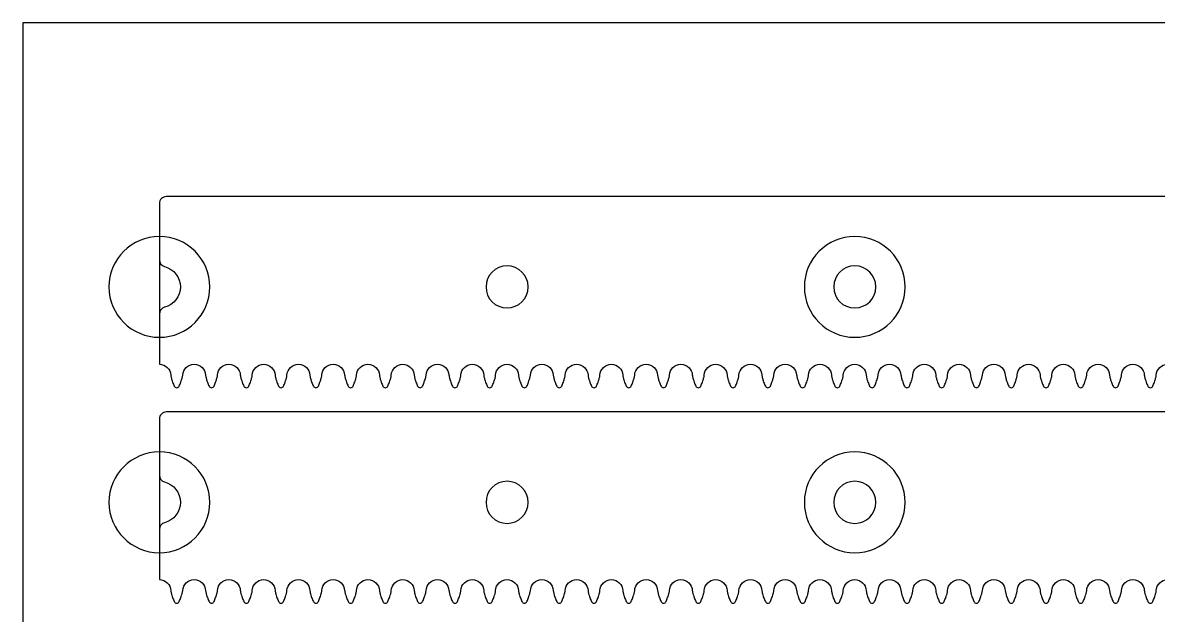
# Model space of a CAD drawing. Extents: x 283 to 2739, y 1003 to 5796.
# Drawn here: x 292.4 to 455.7, y 1118 to 1203.3 of the extents above; entities that cross this region are included whole.
import ezdxf

# ---------------------------------------------------------------- set-up
doc = ezdxf.new("R2010")
doc.units = 0
for name, color, linetype in [('4MM-1-INSIDE_HOLES', 3, 'CONTINUOUS'), ('4MM-2-2MM_POCKET', 1, 'CONTINUOUS'), ('4MM-3-CUTOUT', 7, 'CONTINUOUS'), ('4MM-4-0_4MM_CHAMFER', 8, 'CONTINUOUS'), ('SHEET_REF', 250, 'CONTINUOUS')]:
    doc.layers.add(name, color=color, linetype=linetype)

msp = doc.modelspace()

# ---------------------------------------------------------------- linework, layer by layer
at = {"layer": '4MM-1-INSIDE_HOLES', "extrusion": (0, 0, -1)}
for centre in [(-362.01, 1165.24), (-362.01, 1134.24)]:
    msp.add_circle(centre, 3.03, dxfattribs=at)
at = {"layer": '4MM-2-2MM_POCKET', "extrusion": (0, 0, -1)}
for centre in [(-312.01, 1165.24), (-412.01, 1165.24), (-312.01, 1134.24), (-412.01, 1134.24)]:
    msp.add_circle(centre, 7.25, dxfattribs=at)
at = {"layer": '4MM-3-CUTOUT'}
for points in [[(1011.01, 1178.24), (313.01, 1178.24, 0.414214), (312.01, 1177.24), (312.01, 1169.13, 0.342447), (312.76, 1168.17, -0.77588), (312.76, 1162.31, 0.342447), (312.01, 1161.34), (312.01, 1154.12, -0.401492), (313.65, 1152.54), (313.66, 1152.49, 0.020581), (313.69, 1152.31, 0.025116), (313.8, 1151.87, 0.023491), (314.03, 1151.24, 0.007108), (314.15, 1150.97, 0.646049), (314.87, 1150.97, 0.006676), (314.98, 1151.24, 0.025225), (315.21, 1151.87, 0.019019), (315.33, 1152.31, 0.025376), (315.36, 1152.49), (315.36, 1152.54, -0.957297), (318.65, 1152.54), (318.66, 1152.49, 0.01918), (318.69, 1152.31, 0.025116), (318.8, 1151.87, 0.023491), (319.03, 1151.24, 0.007108), (319.15, 1150.97, 0.646049), (319.87, 1150.97, 0.006676), (319.98, 1151.24, 0.025225), (320.21, 1151.87, 0.019019), (320.33, 1152.31, 0.025376), (320.36, 1152.49), (320.36, 1152.54, -0.957297), (323.65, 1152.54), (323.66, 1152.49, 0.01918), (323.69, 1152.31, 0.025116), (323.8, 1151.87, 0.023491), (324.03, 1151.24, 0.007108), (324.15, 1150.97, 0.646049), (324.87, 1150.97, 0.006676), (324.98, 1151.24, 0.025225), (325.21, 1151.87, 0.019019), (325.33, 1152.31, 0.025376), (325.36, 1152.49), (325.36, 1152.54, -0.957297), (328.65, 1152.54), (328.66, 1152.49, 0.01918), (328.69, 1152.31, 0.025116), (328.8, 1151.87, 0.023491), (329.03, 1151.24, 0.007108), (329.15, 1150.97, 0.646049), (329.87, 1150.97, 0.006676), (329.98, 1151.24, 0.025225), (330.21, 1151.87, 0.019019), (330.33, 1152.31, 0.025376), (330.36, 1152.49), (330.36, 1152.54, -0.957297), (333.65, 1152.54), (333.66, 1152.49, 0.01918), (333.69, 1152.31, 0.025116), (333.8, 1151.87, 0.023491), (334.03, 1151.24, 0.007108), (334.15, 1150.97, 0.646049), (334.87, 1150.97, 0.006676), (334.98, 1151.24, 0.025225), (335.21, 1151.87, 0.019019), (335.33, 1152.31, 0.025376), (335.36, 1152.49), (335.36, 1152.54, -0.957297), (338.65, 1152.54), (338.66, 1152.49, 0.01918), (338.69, 1152.31, 0.025116), (338.8, 1151.87, 0.023491), (339.03, 1151.24, 0.007108), (339.15, 1150.97, 0.646049), (339.87, 1150.97, 0.006676), (339.98, 1151.24, 0.025225), (340.21, 1151.87, 0.019019), (340.33, 1152.31, 0.025376), (340.36, 1152.49), (340.36, 1152.54, -0.957297), (343.65, 1152.54), (343.66, 1152.49, 0.01918), (343.69, 1152.31, 0.025116), (343.8, 1151.87, 0.023491), (344.03, 1151.24, 0.007108), (344.15, 1150.97, 0.646049), (344.87, 1150.97, 0.006676), (344.98, 1151.24, 0.025225), (345.21, 1151.87, 0.019019), (345.33, 1152.31, 0.025376), (345.36, 1152.49), (345.36, 1152.54, -0.957297), (348.65, 1152.54), (348.66, 1152.49, 0.01918), (348.69, 1152.31, 0.025116), (348.8, 1151.87, 0.023491), (349.03, 1151.24, 0.007108), (349.15, 1150.97, 0.646049), (349.87, 1150.97, 0.006676), (349.98, 1151.24, 0.025225), (350.21, 1151.87, 0.019019), (350.33, 1152.31, 0.025376), (350.36, 1152.49), (350.36, 1152.54, -0.957297), (353.65, 1152.54), (353.66, 1152.49, 0.01918), (353.69, 1152.31, 0.025116), (353.8, 1151.87, 0.023491), (354.03, 1151.24, 0.007108), (354.15, 1150.97, 0.646049), (354.87, 1150.97, 0.006676), (354.98, 1151.24, 0.025225), (355.21, 1151.87, 0.019019), (355.33, 1152.31, 0.025376), (355.36, 1152.49), (355.36, 1152.54, -0.957297), (358.65, 1152.54), (358.66, 1152.49, 0.01918), (358.69, 1152.31, 0.025116), (358.8, 1151.87, 0.023491), (359.03, 1151.24, 0.007108), (359.15, 1150.97, 0.646049), (359.87, 1150.97, 0.006676), (359.98, 1151.24, 0.025225), (360.21, 1151.87, 0.019019), (360.33, 1152.31, 0.025376), (360.36, 1152.49), (360.36, 1152.54, -0.957297), (363.65, 1152.54), (363.66, 1152.49, 0.01918), (363.69, 1152.31, 0.025116), (363.8, 1151.87, 0.023491), (364.03, 1151.24, 0.007108), (364.15, 1150.97, 0.646049), (364.87, 1150.97, 0.006676), (364.98, 1151.24, 0.025225), (365.21, 1151.87, 0.019019), (365.33, 1152.31, 0.025376), (365.36, 1152.49), (365.36, 1152.54, -0.957297), (368.65, 1152.54), (368.66, 1152.49, 0.01918), (368.69, 1152.31, 0.025116), (368.8, 1151.87, 0.023491), (369.03, 1151.24, 0.007108), (369.15, 1150.97, 0.646049), (369.87, 1150.97, 0.006676), (369.98, 1151.24, 0.025225), (370.21, 1151.87, 0.019019), (370.33, 1152.31, 0.025376), (370.36, 1152.49), (370.36, 1152.54, -0.957297), (373.65, 1152.54), (373.66, 1152.49, 0.01918), (373.69, 1152.31, 0.025116), (373.8, 1151.87, 0.023491), (374.03, 1151.24, 0.007108), (374.15, 1150.97, 0.646049), (374.87, 1150.97, 0.006676), (374.98, 1151.24, 0.025225), (375.21, 1151.87, 0.019019), (375.33, 1152.31, 0.025376), (375.36, 1152.49), (375.36, 1152.54, -0.957297), (378.65, 1152.54), (378.66, 1152.49, 0.01918), (378.69, 1152.31, 0.025116), (378.8, 1151.87, 0.023491), (379.03, 1151.24, 0.007108), (379.15, 1150.97, 0.646049), (379.87, 1150.97, 0.006676), (379.98, 1151.24, 0.025225), (380.21, 1151.87, 0.019019), (380.33, 1152.31, 0.025376), (380.36, 1152.49), (380.36, 1152.54, -0.957297), (383.65, 1152.54), (383.66, 1152.49, 0.01918), (383.69, 1152.31, 0.025116), (383.8, 1151.87, 0.023491), (384.03, 1151.24, 0.007108), (384.15, 1150.97, 0.646049), (384.87, 1150.97, 0.006676), (384.98, 1151.24, 0.025225), (385.21, 1151.87, 0.019019), (385.33, 1152.31, 0.025376), (385.36, 1152.49), (385.36, 1152.54, -0.957297), (388.65, 1152.54), (388.66, 1152.49, 0.01918), (388.69, 1152.31, 0.025116), (388.8, 1151.87, 0.023491), (389.03, 1151.24, 0.007108), (389.15, 1150.97, 0.646049), (389.87, 1150.97, 0.006676), (389.98, 1151.24, 0.025225), (390.21, 1151.87, 0.019019), (390.33, 1152.31, 0.025376), (390.36, 1152.49), (390.36, 1152.54, -0.957297), (393.65, 1152.54), (393.66, 1152.49, 0.01918), (393.69, 1152.31, 0.025116), (393.8, 1151.87, 0.023491), (394.03, 1151.24, 0.007108), (394.15, 1150.97, 0.646049), (394.87, 1150.97, 0.006676), (394.98, 1151.24, 0.025225), (395.21, 1151.87, 0.019019), (395.33, 1152.31, 0.025376), (395.36, 1152.49), (395.36, 1152.54, -0.957297), (398.65, 1152.54), (398.66, 1152.49, 0.01918), (398.69, 1152.31, 0.025116), (398.8, 1151.87, 0.023491), (399.03, 1151.24, 0.007108), (399.15, 1150.97, 0.646049), (399.87, 1150.97, 0.006676), (399.98, 1151.24, 0.025225), (400.21, 1151.87, 0.019019), (400.33, 1152.31, 0.025376), (400.36, 1152.49), (400.36, 1152.54, -0.957297), (403.65, 1152.54), (403.66, 1152.49, 0.01918), (403.69, 1152.31, 0.025116), (403.8, 1151.87, 0.023491), (404.03, 1151.24, 0.007108), (404.15, 1150.97, 0.646049), (404.87, 1150.97, 0.006676), (404.98, 1151.24, 0.025225), (405.21, 1151.87, 0.019019), (405.33, 1152.31, 0.025376), (405.36, 1152.49), (405.36, 1152.54, -0.957297), (408.65, 1152.54), (408.66, 1152.49, 0.01918), (408.69, 1152.31, 0.025116), (408.8, 1151.87, 0.023491), (409.03, 1151.24, 0.007108), (409.15, 1150.97, 0.646049), (409.87, 1150.97, 0.006676), (409.98, 1151.24, 0.025225), (410.21, 1151.87, 0.019019), (410.33, 1152.31, 0.025376), (410.36, 1152.49), (410.36, 1152.54, -0.957297), (413.65, 1152.54), (413.66, 1152.49, 0.01918), (413.69, 1152.31, 0.025116), (413.8, 1151.87, 0.023491), (414.03, 1151.24, 0.007108), (414.15, 1150.97, 0.646049), (414.87, 1150.97, 0.006676), (414.98, 1151.24, 0.025225), (415.21, 1151.87, 0.019019), (415.33, 1152.31, 0.025376), (415.36, 1152.49), (415.36, 1152.54, -0.957297), (418.65, 1152.54), (418.66, 1152.49, 0.01918), (418.69, 1152.31, 0.025116), (418.8, 1151.87, 0.023491), (419.03, 1151.24, 0.007108), (419.15, 1150.97, 0.646049), (419.87, 1150.97, 0.006676), (419.98, 1151.24, 0.025225), (420.21, 1151.87, 0.019019), (420.33, 1152.31, 0.025376), (420.36, 1152.49), (420.36, 1152.54, -0.957297), (423.65, 1152.54), (423.66, 1152.49, 0.01918), (423.69, 1152.31, 0.025116), (423.8, 1151.87, 0.023491), (424.03, 1151.24, 0.007108), (424.15, 1150.97, 0.646049), (424.87, 1150.97, 0.006676), (424.98, 1151.24, 0.025225), (425.21, 1151.87, 0.019019), (425.33, 1152.31, 0.025376), (425.36, 1152.49), (425.36, 1152.54, -0.957297), (428.65, 1152.54), (428.66, 1152.49, 0.01918), (428.69, 1152.31, 0.025116), (428.8, 1151.87, 0.023491), (429.03, 1151.24, 0.007108), (429.15, 1150.97, 0.646049), (429.87, 1150.97, 0.006676), (429.98, 1151.24, 0.025225), (430.21, 1151.87, 0.019019), (430.33, 1152.31, 0.025376), (430.36, 1152.49), (430.36, 1152.54, -0.957297), (433.65, 1152.54), (433.66, 1152.49, 0.01918), (433.69, 1152.31, 0.025116), (433.8, 1151.87, 0.023491), (434.03, 1151.24, 0.007108), (434.15, 1150.97, 0.646049), (434.87, 1150.97, 0.006676), (434.98, 1151.24, 0.025225), (435.21, 1151.87, 0.019019), (435.33, 1152.31, 0.025376), (435.36, 1152.49), (435.36, 1152.54, -0.957297), (438.65, 1152.54), (438.66, 1152.49, 0.01918), (438.69, 1152.31, 0.025116), (438.8, 1151.87, 0.023491), (439.03, 1151.24, 0.007108), (439.15, 1150.97, 0.646049), (439.87, 1150.97, 0.006676), (439.98, 1151.24, 0.025225), (440.21, 1151.87, 0.019019), (440.33, 1152.31, 0.025376), (440.36, 1152.49), (440.36, 1152.54, -0.957297), (443.65, 1152.54), (443.66, 1152.49, 0.01918), (443.69, 1152.31, 0.025116), (443.8, 1151.87, 0.023491), (444.03, 1151.24, 0.007108), (444.15, 1150.97, 0.646049), (444.87, 1150.97, 0.006676), (444.98, 1151.24, 0.025225), (445.21, 1151.87, 0.019019), (445.33, 1152.31, 0.025376), (445.36, 1152.49), (445.36, 1152.54, -0.957297), (448.65, 1152.54), (448.66, 1152.49, 0.01918), (448.69, 1152.31, 0.025116), (448.8, 1151.87, 0.023491), (449.03, 1151.24, 0.007108), (449.15, 1150.97, 0.646049), (449.87, 1150.97, 0.006676), (449.98, 1151.24, 0.025225), (450.21, 1151.87, 0.019019), (450.33, 1152.31, 0.025376), (450.36, 1152.49), (450.36, 1152.54, -0.957297), (453.65, 1152.54), (453.66, 1152.49, 0.01918), (453.69, 1152.31, 0.025116), (453.8, 1151.87, 0.023491), (454.03, 1151.24, 0.007108), (454.15, 1150.97, 0.646049), (454.87, 1150.97, 0.006676), (454.98, 1151.24, 0.025225), (455.21, 1151.87, 0.019019), (455.33, 1152.31, 0.025376), (455.36, 1152.49), (455.36, 1152.54, -0.957297), (458.65, 1152.54)], [(1011.01, 1147.24), (313.01, 1147.24, 0.414214), (312.01, 1146.24), (312.01, 1138.13, 0.342447), (312.76, 1137.17, -0.77588), (312.76, 1131.31, 0.342447), (312.01, 1130.34), (312.01, 1123.12, -0.401492), (313.65, 1121.54), (313.66, 1121.49, 0.020581), (313.69, 1121.31, 0.025116), (313.8, 1120.87, 0.023491), (314.03, 1120.24, 0.007108), (314.15, 1119.97, 0.646049), (314.87, 1119.97, 0.006676), (314.98, 1120.24, 0.025225), (315.21, 1120.87, 0.019019), (315.33, 1121.31, 0.025376), (315.36, 1121.49), (315.36, 1121.54, -0.957297), (318.65, 1121.54), (318.66, 1121.49, 0.01918), (318.69, 1121.31, 0.025116), (318.8, 1120.87, 0.023491), (319.03, 1120.24, 0.007108), (319.15, 1119.97, 0.646049), (319.87, 1119.97, 0.006676), (319.98, 1120.24, 0.025225), (320.21, 1120.87, 0.019019), (320.33, 1121.31, 0.025376), (320.36, 1121.49), (320.36, 1121.54, -0.957297), (323.65, 1121.54), (323.66, 1121.49, 0.01918), (323.69, 1121.31, 0.025116), (323.8, 1120.87, 0.023491), (324.03, 1120.24, 0.007108), (324.15, 1119.97, 0.646049), (324.87, 1119.97, 0.006676), (324.98, 1120.24, 0.025225), (325.21, 1120.87, 0.019019), (325.33, 1121.31, 0.025376), (325.36, 1121.49), (325.36, 1121.54, -0.957297), (328.65, 1121.54), (328.66, 1121.49, 0.01918), (328.69, 1121.31, 0.025116), (328.8, 1120.87, 0.023491), (329.03, 1120.24, 0.007108), (329.15, 1119.97, 0.646049), (329.87, 1119.97, 0.006676), (329.98, 1120.24, 0.025225), (330.21, 1120.87, 0.019019), (330.33, 1121.31, 0.025376), (330.36, 1121.49), (330.36, 1121.54, -0.957297), (333.65, 1121.54), (333.66, 1121.49, 0.01918), (333.69, 1121.31, 0.025116), (333.8, 1120.87, 0.023491), (334.03, 1120.24, 0.007108), (334.15, 1119.97, 0.646049), (334.87, 1119.97, 0.006676), (334.98, 1120.24, 0.025225), (335.21, 1120.87, 0.019019), (335.33, 1121.31, 0.025376), (335.36, 1121.49), (335.36, 1121.54, -0.957297), (338.65, 1121.54), (338.66, 1121.49, 0.01918), (338.69, 1121.31, 0.025116), (338.8, 1120.87, 0.023491), (339.03, 1120.24, 0.007108), (339.15, 1119.97, 0.646049), (339.87, 1119.97, 0.006676), (339.98, 1120.24, 0.025225), (340.21, 1120.87, 0.019019), (340.33, 1121.31, 0.025376), (340.36, 1121.49), (340.36, 1121.54, -0.957297), (343.65, 1121.54), (343.66, 1121.49, 0.01918), (343.69, 1121.31, 0.025116), (343.8, 1120.87, 0.023491), (344.03, 1120.24, 0.007108), (344.15, 1119.97, 0.646049), (344.87, 1119.97, 0.006676), (344.98, 1120.24, 0.025225), (345.21, 1120.87, 0.019019), (345.33, 1121.31, 0.025376), (345.36, 1121.49), (345.36, 1121.54, -0.957297), (348.65, 1121.54), (348.66, 1121.49, 0.01918), (348.69, 1121.31, 0.025116), (348.8, 1120.87, 0.023491), (349.03, 1120.24, 0.007108), (349.15, 1119.97, 0.646049), (349.87, 1119.97, 0.006676), (349.98, 1120.24, 0.025225), (350.21, 1120.87, 0.019019), (350.33, 1121.31, 0.025376), (350.36, 1121.49), (350.36, 1121.54, -0.957297), (353.65, 1121.54), (353.66, 1121.49, 0.01918), (353.69, 1121.31, 0.025116), (353.8, 1120.87, 0.023491), (354.03, 1120.24, 0.007108), (354.15, 1119.97, 0.646049), (354.87, 1119.97, 0.006676), (354.98, 1120.24, 0.025225), (355.21, 1120.87, 0.019019), (355.33, 1121.31, 0.025376), (355.36, 1121.49), (355.36, 1121.54, -0.957297), (358.65, 1121.54), (358.66, 1121.49, 0.01918), (358.69, 1121.31, 0.025116), (358.8, 1120.87, 0.023491), (359.03, 1120.24, 0.007108), (359.15, 1119.97, 0.646049), (359.87, 1119.97, 0.006676), (359.98, 1120.24, 0.025225), (360.21, 1120.87, 0.019019), (360.33, 1121.31, 0.025376), (360.36, 1121.49), (360.36, 1121.54, -0.957297), (363.65, 1121.54), (363.66, 1121.49, 0.01918), (363.69, 1121.31, 0.025116), (363.8, 1120.87, 0.023491), (364.03, 1120.24, 0.007108), (364.15, 1119.97, 0.646049), (364.87, 1119.97, 0.006676), (364.98, 1120.24, 0.025225), (365.21, 1120.87, 0.019019), (365.33, 1121.31, 0.025376), (365.36, 1121.49), (365.36, 1121.54, -0.957297), (368.65, 1121.54), (368.66, 1121.49, 0.01918), (368.69, 1121.31, 0.025116), (368.8, 1120.87, 0.023491), (369.03, 1120.24, 0.007108), (369.15, 1119.97, 0.646049), (369.87, 1119.97, 0.006676), (369.98, 1120.24, 0.025225), (370.21, 1120.87, 0.019019), (370.33, 1121.31, 0.025376), (370.36, 1121.49), (370.36, 1121.54, -0.957297), (373.65, 1121.54), (373.66, 1121.49, 0.01918), (373.69, 1121.31, 0.025116), (373.8, 1120.87, 0.023491), (374.03, 1120.24, 0.007108), (374.15, 1119.97, 0.646049), (374.87, 1119.97, 0.006676), (374.98, 1120.24, 0.025225), (375.21, 1120.87, 0.019019), (375.33, 1121.31, 0.025376), (375.36, 1121.49), (375.36, 1121.54, -0.957297), (378.65, 1121.54), (378.66, 1121.49, 0.01918), (378.69, 1121.31, 0.025116), (378.8, 1120.87, 0.023491), (379.03, 1120.24, 0.007108), (379.15, 1119.97, 0.646049), (379.87, 1119.97, 0.006676), (379.98, 1120.24, 0.025225), (380.21, 1120.87, 0.019019), (380.33, 1121.31, 0.025376), (380.36, 1121.49), (380.36, 1121.54, -0.957297), (383.65, 1121.54), (383.66, 1121.49, 0.01918), (383.69, 1121.31, 0.025116), (383.8, 1120.87, 0.023491), (384.03, 1120.24, 0.007108), (384.15, 1119.97, 0.646049), (384.87, 1119.97, 0.006676), (384.98, 1120.24, 0.025225), (385.21, 1120.87, 0.019019), (385.33, 1121.31, 0.025376), (385.36, 1121.49), (385.36, 1121.54, -0.957297), (388.65, 1121.54), (388.66, 1121.49, 0.01918), (388.69, 1121.31, 0.025116), (388.8, 1120.87, 0.023491), (389.03, 1120.24, 0.007108), (389.15, 1119.97, 0.646049), (389.87, 1119.97, 0.006676), (389.98, 1120.24, 0.025225), (390.21, 1120.87, 0.019019), (390.33, 1121.31, 0.025376), (390.36, 1121.49), (390.36, 1121.54, -0.957297), (393.65, 1121.54), (393.66, 1121.49, 0.01918), (393.69, 1121.31, 0.025116), (393.8, 1120.87, 0.023491), (394.03, 1120.24, 0.007108), (394.15, 1119.97, 0.646049), (394.87, 1119.97, 0.006676), (394.98, 1120.24, 0.025225), (395.21, 1120.87, 0.019019), (395.33, 1121.31, 0.025376), (395.36, 1121.49), (395.36, 1121.54, -0.957297), (398.65, 1121.54), (398.66, 1121.49, 0.01918), (398.69, 1121.31, 0.025116), (398.8, 1120.87, 0.023491), (399.03, 1120.24, 0.007108), (399.15, 1119.97, 0.646049), (399.87, 1119.97, 0.006676), (399.98, 1120.24, 0.025225), (400.21, 1120.87, 0.019019), (400.33, 1121.31, 0.025376), (400.36, 1121.49), (400.36, 1121.54, -0.957297), (403.65, 1121.54), (403.66, 1121.49, 0.01918), (403.69, 1121.31, 0.025116), (403.8, 1120.87, 0.023491), (404.03, 1120.24, 0.007108), (404.15, 1119.97, 0.646049), (404.87, 1119.97, 0.006676), (404.98, 1120.24, 0.025225), (405.21, 1120.87, 0.019019), (405.33, 1121.31, 0.025376), (405.36, 1121.49), (405.36, 1121.54, -0.957297), (408.65, 1121.54), (408.66, 1121.49, 0.01918), (408.69, 1121.31, 0.025116), (408.8, 1120.87, 0.023491), (409.03, 1120.24, 0.007108), (409.15, 1119.97, 0.646049), (409.87, 1119.97, 0.006676), (409.98, 1120.24, 0.025225), (410.21, 1120.87, 0.019019), (410.33, 1121.31, 0.025376), (410.36, 1121.49), (410.36, 1121.54, -0.957297), (413.65, 1121.54), (413.66, 1121.49, 0.01918), (413.69, 1121.31, 0.025116), (413.8, 1120.87, 0.023491), (414.03, 1120.24, 0.007108), (414.15, 1119.97, 0.646049), (414.87, 1119.97, 0.006676), (414.98, 1120.24, 0.025225), (415.21, 1120.87, 0.019019), (415.33, 1121.31, 0.025376), (415.36, 1121.49), (415.36, 1121.54, -0.957297), (418.65, 1121.54), (418.66, 1121.49, 0.01918), (418.69, 1121.31, 0.025116), (418.8, 1120.87, 0.023491), (419.03, 1120.24, 0.007108), (419.15, 1119.97, 0.646049), (419.87, 1119.97, 0.006676), (419.98, 1120.24, 0.025225), (420.21, 1120.87, 0.019019), (420.33, 1121.31, 0.025376), (420.36, 1121.49), (420.36, 1121.54, -0.957297), (423.65, 1121.54), (423.66, 1121.49, 0.01918), (423.69, 1121.31, 0.025116), (423.8, 1120.87, 0.023491), (424.03, 1120.24, 0.007108), (424.15, 1119.97, 0.646049), (424.87, 1119.97, 0.006676), (424.98, 1120.24, 0.025225), (425.21, 1120.87, 0.019019), (425.33, 1121.31, 0.025376), (425.36, 1121.49), (425.36, 1121.54, -0.957297), (428.65, 1121.54), (428.66, 1121.49, 0.01918), (428.69, 1121.31, 0.025116), (428.8, 1120.87, 0.023491), (429.03, 1120.24, 0.007108), (429.15, 1119.97, 0.646049), (429.87, 1119.97, 0.006676), (429.98, 1120.24, 0.025225), (430.21, 1120.87, 0.019019), (430.33, 1121.31, 0.025376), (430.36, 1121.49), (430.36, 1121.54, -0.957297), (433.65, 1121.54), (433.66, 1121.49, 0.01918), (433.69, 1121.31, 0.025116), (433.8, 1120.87, 0.023491), (434.03, 1120.24, 0.007108), (434.15, 1119.97, 0.646049), (434.87, 1119.97, 0.006676), (434.98, 1120.24, 0.025225), (435.21, 1120.87, 0.019019), (435.33, 1121.31, 0.025376), (435.36, 1121.49), (435.36, 1121.54, -0.957297), (438.65, 1121.54), (438.66, 1121.49, 0.01918), (438.69, 1121.31, 0.025116), (438.8, 1120.87, 0.023491), (439.03, 1120.24, 0.007108), (439.15, 1119.97, 0.646049), (439.87, 1119.97, 0.006676), (439.98, 1120.24, 0.025225), (440.21, 1120.87, 0.019019), (440.33, 1121.31, 0.025376), (440.36, 1121.49), (440.36, 1121.54, -0.957297), (443.65, 1121.54), (443.66, 1121.49, 0.01918), (443.69, 1121.31, 0.025116), (443.8, 1120.87, 0.023491), (444.03, 1120.24, 0.007108), (444.15, 1119.97, 0.646049), (444.87, 1119.97, 0.006676), (444.98, 1120.24, 0.025225), (445.21, 1120.87, 0.019019), (445.33, 1121.31, 0.025376), (445.36, 1121.49), (445.36, 1121.54, -0.957297), (448.65, 1121.54), (448.66, 1121.49, 0.01918), (448.69, 1121.31, 0.025116), (448.8, 1120.87, 0.023491), (449.03, 1120.24, 0.007108), (449.15, 1119.97, 0.646049), (449.87, 1119.97, 0.006676), (449.98, 1120.24, 0.025225), (450.21, 1120.87, 0.019019), (450.33, 1121.31, 0.025376), (450.36, 1121.49), (450.36, 1121.54, -0.957297), (453.65, 1121.54), (453.66, 1121.49, 0.01918), (453.69, 1121.31, 0.025116), (453.8, 1120.87, 0.023491), (454.03, 1120.24, 0.007108), (454.15, 1119.97, 0.646049), (454.87, 1119.97, 0.006676), (454.98, 1120.24, 0.025225), (455.21, 1120.87, 0.019019), (455.33, 1121.31, 0.025376), (455.36, 1121.49), (455.36, 1121.54, -0.957297), (458.65, 1121.54)]]:
    msp.add_lwpolyline(points, format="xyb", dxfattribs=at)
at = {"layer": '4MM-3-CUTOUT', "extrusion": (0, 0, -1)}
for centre in [(-412.01, 1165.24), (-412.01, 1134.24)]:
    msp.add_circle(centre, 3.03, dxfattribs=at)
at = {"layer": '4MM-4-0_4MM_CHAMFER'}
for points in [[(1011.01, 1178.24), (313.01, 1178.24, 0.414214), (312.01, 1177.24), (312.01, 1154.12, -0.401492), (313.65, 1152.54), (313.66, 1152.49, 0.020581), (313.69, 1152.31, 0.025116), (313.8, 1151.87, 0.023491), (314.03, 1151.24, 0.007108), (314.15, 1150.97, 0.646049), (314.87, 1150.97, 0.006676), (314.98, 1151.24, 0.025225), (315.21, 1151.87, 0.019019), (315.33, 1152.31, 0.025376), (315.36, 1152.49), (315.36, 1152.54, -0.957297), (318.65, 1152.54), (318.66, 1152.49, 0.01918), (318.69, 1152.31, 0.025116), (318.8, 1151.87, 0.023491), (319.03, 1151.24, 0.007108), (319.15, 1150.97, 0.646049), (319.87, 1150.97, 0.006676), (319.98, 1151.24, 0.025225), (320.21, 1151.87, 0.019019), (320.33, 1152.31, 0.025376), (320.36, 1152.49), (320.36, 1152.54, -0.957297), (323.65, 1152.54), (323.66, 1152.49, 0.01918), (323.69, 1152.31, 0.025116), (323.8, 1151.87, 0.023491), (324.03, 1151.24, 0.007108), (324.15, 1150.97, 0.646049), (324.87, 1150.97, 0.006676), (324.98, 1151.24, 0.025225), (325.21, 1151.87, 0.019019), (325.33, 1152.31, 0.025376), (325.36, 1152.49), (325.36, 1152.54, -0.957297), (328.65, 1152.54), (328.66, 1152.49, 0.01918), (328.69, 1152.31, 0.025116), (328.8, 1151.87, 0.023491), (329.03, 1151.24, 0.007108), (329.15, 1150.97, 0.646049), (329.87, 1150.97, 0.006676), (329.98, 1151.24, 0.025225), (330.21, 1151.87, 0.019019), (330.33, 1152.31, 0.025376), (330.36, 1152.49), (330.36, 1152.54, -0.957297), (333.65, 1152.54), (333.66, 1152.49, 0.01918), (333.69, 1152.31, 0.025116), (333.8, 1151.87, 0.023491), (334.03, 1151.24, 0.007108), (334.15, 1150.97, 0.646049), (334.87, 1150.97, 0.006676), (334.98, 1151.24, 0.025225), (335.21, 1151.87, 0.019019), (335.33, 1152.31, 0.025376), (335.36, 1152.49), (335.36, 1152.54, -0.957297), (338.65, 1152.54), (338.66, 1152.49, 0.01918), (338.69, 1152.31, 0.025116), (338.8, 1151.87, 0.023491), (339.03, 1151.24, 0.007108), (339.15, 1150.97, 0.646049), (339.87, 1150.97, 0.006676), (339.98, 1151.24, 0.025225), (340.21, 1151.87, 0.019019), (340.33, 1152.31, 0.025376), (340.36, 1152.49), (340.36, 1152.54, -0.957297), (343.65, 1152.54), (343.66, 1152.49, 0.01918), (343.69, 1152.31, 0.025116), (343.8, 1151.87, 0.023491), (344.03, 1151.24, 0.007108), (344.15, 1150.97, 0.646049), (344.87, 1150.97, 0.006676), (344.98, 1151.24, 0.025225), (345.21, 1151.87, 0.019019), (345.33, 1152.31, 0.025376), (345.36, 1152.49), (345.36, 1152.54, -0.957297), (348.65, 1152.54), (348.66, 1152.49, 0.01918), (348.69, 1152.31, 0.025116), (348.8, 1151.87, 0.023491), (349.03, 1151.24, 0.007108), (349.15, 1150.97, 0.646049), (349.87, 1150.97, 0.006676), (349.98, 1151.24, 0.025225), (350.21, 1151.87, 0.019019), (350.33, 1152.31, 0.025376), (350.36, 1152.49), (350.36, 1152.54, -0.957297), (353.65, 1152.54), (353.66, 1152.49, 0.01918), (353.69, 1152.31, 0.025116), (353.8, 1151.87, 0.023491), (354.03, 1151.24, 0.007108), (354.15, 1150.97, 0.646049), (354.87, 1150.97, 0.006676), (354.98, 1151.24, 0.025225), (355.21, 1151.87, 0.019019), (355.33, 1152.31, 0.025376), (355.36, 1152.49), (355.36, 1152.54, -0.957297), (358.65, 1152.54), (358.66, 1152.49, 0.01918), (358.69, 1152.31, 0.025116), (358.8, 1151.87, 0.023491), (359.03, 1151.24, 0.007108), (359.15, 1150.97, 0.646049), (359.87, 1150.97, 0.006676), (359.98, 1151.24, 0.025225), (360.21, 1151.87, 0.019019), (360.33, 1152.31, 0.025376), (360.36, 1152.49), (360.36, 1152.54, -0.957297), (363.65, 1152.54), (363.66, 1152.49, 0.01918), (363.69, 1152.31, 0.025116), (363.8, 1151.87, 0.023491), (364.03, 1151.24, 0.007108), (364.15, 1150.97, 0.646049), (364.87, 1150.97, 0.006676), (364.98, 1151.24, 0.025225), (365.21, 1151.87, 0.019019), (365.33, 1152.31, 0.025376), (365.36, 1152.49), (365.36, 1152.54, -0.957297), (368.65, 1152.54), (368.66, 1152.49, 0.01918), (368.69, 1152.31, 0.025116), (368.8, 1151.87, 0.023491), (369.03, 1151.24, 0.007108), (369.15, 1150.97, 0.646049), (369.87, 1150.97, 0.006676), (369.98, 1151.24, 0.025225), (370.21, 1151.87, 0.019019), (370.33, 1152.31, 0.025376), (370.36, 1152.49), (370.36, 1152.54, -0.957297), (373.65, 1152.54), (373.66, 1152.49, 0.01918), (373.69, 1152.31, 0.025116), (373.8, 1151.87, 0.023491), (374.03, 1151.24, 0.007108), (374.15, 1150.97, 0.646049), (374.87, 1150.97, 0.006676), (374.98, 1151.24, 0.025225), (375.21, 1151.87, 0.019019), (375.33, 1152.31, 0.025376), (375.36, 1152.49), (375.36, 1152.54, -0.957297), (378.65, 1152.54), (378.66, 1152.49, 0.01918), (378.69, 1152.31, 0.025116), (378.8, 1151.87, 0.023491), (379.03, 1151.24, 0.007108), (379.15, 1150.97, 0.646049), (379.87, 1150.97, 0.006676), (379.98, 1151.24, 0.025225), (380.21, 1151.87, 0.019019), (380.33, 1152.31, 0.025376), (380.36, 1152.49), (380.36, 1152.54, -0.957297), (383.65, 1152.54), (383.66, 1152.49, 0.01918), (383.69, 1152.31, 0.025116), (383.8, 1151.87, 0.023491), (384.03, 1151.24, 0.007108), (384.15, 1150.97, 0.646049), (384.87, 1150.97, 0.006676), (384.98, 1151.24, 0.025225), (385.21, 1151.87, 0.019019), (385.33, 1152.31, 0.025376), (385.36, 1152.49), (385.36, 1152.54, -0.957297), (388.65, 1152.54), (388.66, 1152.49, 0.01918), (388.69, 1152.31, 0.025116), (388.8, 1151.87, 0.023491), (389.03, 1151.24, 0.007108), (389.15, 1150.97, 0.646049), (389.87, 1150.97, 0.006676), (389.98, 1151.24, 0.025225), (390.21, 1151.87, 0.019019), (390.33, 1152.31, 0.025376), (390.36, 1152.49), (390.36, 1152.54, -0.957297), (393.65, 1152.54), (393.66, 1152.49, 0.01918), (393.69, 1152.31, 0.025116), (393.8, 1151.87, 0.023491), (394.03, 1151.24, 0.007108), (394.15, 1150.97, 0.646049), (394.87, 1150.97, 0.006676), (394.98, 1151.24, 0.025225), (395.21, 1151.87, 0.019019), (395.33, 1152.31, 0.025376), (395.36, 1152.49), (395.36, 1152.54, -0.957297), (398.65, 1152.54), (398.66, 1152.49, 0.01918), (398.69, 1152.31, 0.025116), (398.8, 1151.87, 0.023491), (399.03, 1151.24, 0.007108), (399.15, 1150.97, 0.646049), (399.87, 1150.97, 0.006676), (399.98, 1151.24, 0.025225), (400.21, 1151.87, 0.019019), (400.33, 1152.31, 0.025376), (400.36, 1152.49), (400.36, 1152.54, -0.957297), (403.65, 1152.54), (403.66, 1152.49, 0.01918), (403.69, 1152.31, 0.025116), (403.8, 1151.87, 0.023491), (404.03, 1151.24, 0.007108), (404.15, 1150.97, 0.646049), (404.87, 1150.97, 0.006676), (404.98, 1151.24, 0.025225), (405.21, 1151.87, 0.019019), (405.33, 1152.31, 0.025376), (405.36, 1152.49), (405.36, 1152.54, -0.957297), (408.65, 1152.54), (408.66, 1152.49, 0.01918), (408.69, 1152.31, 0.025116), (408.8, 1151.87, 0.023491), (409.03, 1151.24, 0.007108), (409.15, 1150.97, 0.646049), (409.87, 1150.97, 0.006676), (409.98, 1151.24, 0.025225), (410.21, 1151.87, 0.019019), (410.33, 1152.31, 0.025376), (410.36, 1152.49), (410.36, 1152.54, -0.957297), (413.65, 1152.54), (413.66, 1152.49, 0.01918), (413.69, 1152.31, 0.025116), (413.8, 1151.87, 0.023491), (414.03, 1151.24, 0.007108), (414.15, 1150.97, 0.646049), (414.87, 1150.97, 0.006676), (414.98, 1151.24, 0.025225), (415.21, 1151.87, 0.019019), (415.33, 1152.31, 0.025376), (415.36, 1152.49), (415.36, 1152.54, -0.957297), (418.65, 1152.54), (418.66, 1152.49, 0.01918), (418.69, 1152.31, 0.025116), (418.8, 1151.87, 0.023491), (419.03, 1151.24, 0.007108), (419.15, 1150.97, 0.646049), (419.87, 1150.97, 0.006676), (419.98, 1151.24, 0.025225), (420.21, 1151.87, 0.019019), (420.33, 1152.31, 0.025376), (420.36, 1152.49), (420.36, 1152.54, -0.957297), (423.65, 1152.54), (423.66, 1152.49, 0.01918), (423.69, 1152.31, 0.025116), (423.8, 1151.87, 0.023491), (424.03, 1151.24, 0.007108), (424.15, 1150.97, 0.646049), (424.87, 1150.97, 0.006676), (424.98, 1151.24, 0.025225), (425.21, 1151.87, 0.019019), (425.33, 1152.31, 0.025376), (425.36, 1152.49), (425.36, 1152.54, -0.957297), (428.65, 1152.54), (428.66, 1152.49, 0.01918), (428.69, 1152.31, 0.025116), (428.8, 1151.87, 0.023491), (429.03, 1151.24, 0.007108), (429.15, 1150.97, 0.646049), (429.87, 1150.97, 0.006676), (429.98, 1151.24, 0.025225), (430.21, 1151.87, 0.019019), (430.33, 1152.31, 0.025376), (430.36, 1152.49), (430.36, 1152.54, -0.957297), (433.65, 1152.54), (433.66, 1152.49, 0.01918), (433.69, 1152.31, 0.025116), (433.8, 1151.87, 0.023491), (434.03, 1151.24, 0.007108), (434.15, 1150.97, 0.646049), (434.87, 1150.97, 0.006676), (434.98, 1151.24, 0.025225), (435.21, 1151.87, 0.019019), (435.33, 1152.31, 0.025376), (435.36, 1152.49), (435.36, 1152.54, -0.957297), (438.65, 1152.54), (438.66, 1152.49, 0.01918), (438.69, 1152.31, 0.025116), (438.8, 1151.87, 0.023491), (439.03, 1151.24, 0.007108), (439.15, 1150.97, 0.646049), (439.87, 1150.97, 0.006676), (439.98, 1151.24, 0.025225), (440.21, 1151.87, 0.019019), (440.33, 1152.31, 0.025376), (440.36, 1152.49), (440.36, 1152.54, -0.957297), (443.65, 1152.54), (443.66, 1152.49, 0.01918), (443.69, 1152.31, 0.025116), (443.8, 1151.87, 0.023491), (444.03, 1151.24, 0.007108), (444.15, 1150.97, 0.646049), (444.87, 1150.97, 0.006676), (444.98, 1151.24, 0.025225), (445.21, 1151.87, 0.019019), (445.33, 1152.31, 0.025376), (445.36, 1152.49), (445.36, 1152.54, -0.957297), (448.65, 1152.54), (448.66, 1152.49, 0.01918), (448.69, 1152.31, 0.025116), (448.8, 1151.87, 0.023491), (449.03, 1151.24, 0.007108), (449.15, 1150.97, 0.646049), (449.87, 1150.97, 0.006676), (449.98, 1151.24, 0.025225), (450.21, 1151.87, 0.019019), (450.33, 1152.31, 0.025376), (450.36, 1152.49), (450.36, 1152.54, -0.957297), (453.65, 1152.54), (453.66, 1152.49, 0.01918), (453.69, 1152.31, 0.025116), (453.8, 1151.87, 0.023491), (454.03, 1151.24, 0.007108), (454.15, 1150.97, 0.646049), (454.87, 1150.97, 0.006676), (454.98, 1151.24, 0.025225), (455.21, 1151.87, 0.019019), (455.33, 1152.31, 0.025376), (455.36, 1152.49), (455.36, 1152.54, -0.957297), (458.65, 1152.54)], [(1011.01, 1147.24), (313.01, 1147.24, 0.414214), (312.01, 1146.24), (312.01, 1123.12, -0.401492), (313.65, 1121.54), (313.66, 1121.49, 0.020581), (313.69, 1121.31, 0.025116), (313.8, 1120.87, 0.023491), (314.03, 1120.24, 0.007108), (314.15, 1119.97, 0.646049), (314.87, 1119.97, 0.006676), (314.98, 1120.24, 0.025225), (315.21, 1120.87, 0.019019), (315.33, 1121.31, 0.025376), (315.36, 1121.49), (315.36, 1121.54, -0.957297), (318.65, 1121.54), (318.66, 1121.49, 0.01918), (318.69, 1121.31, 0.025116), (318.8, 1120.87, 0.023491), (319.03, 1120.24, 0.007108), (319.15, 1119.97, 0.646049), (319.87, 1119.97, 0.006676), (319.98, 1120.24, 0.025225), (320.21, 1120.87, 0.019019), (320.33, 1121.31, 0.025376), (320.36, 1121.49), (320.36, 1121.54, -0.957297), (323.65, 1121.54), (323.66, 1121.49, 0.01918), (323.69, 1121.31, 0.025116), (323.8, 1120.87, 0.023491), (324.03, 1120.24, 0.007108), (324.15, 1119.97, 0.646049), (324.87, 1119.97, 0.006676), (324.98, 1120.24, 0.025225), (325.21, 1120.87, 0.019019), (325.33, 1121.31, 0.025376), (325.36, 1121.49), (325.36, 1121.54, -0.957297), (328.65, 1121.54), (328.66, 1121.49, 0.01918), (328.69, 1121.31, 0.025116), (328.8, 1120.87, 0.023491), (329.03, 1120.24, 0.007108), (329.15, 1119.97, 0.646049), (329.87, 1119.97, 0.006676), (329.98, 1120.24, 0.025225), (330.21, 1120.87, 0.019019), (330.33, 1121.31, 0.025376), (330.36, 1121.49), (330.36, 1121.54, -0.957297), (333.65, 1121.54), (333.66, 1121.49, 0.01918), (333.69, 1121.31, 0.025116), (333.8, 1120.87, 0.023491), (334.03, 1120.24, 0.007108), (334.15, 1119.97, 0.646049), (334.87, 1119.97, 0.006676), (334.98, 1120.24, 0.025225), (335.21, 1120.87, 0.019019), (335.33, 1121.31, 0.025376), (335.36, 1121.49), (335.36, 1121.54, -0.957297), (338.65, 1121.54), (338.66, 1121.49, 0.01918), (338.69, 1121.31, 0.025116), (338.8, 1120.87, 0.023491), (339.03, 1120.24, 0.007108), (339.15, 1119.97, 0.646049), (339.87, 1119.97, 0.006676), (339.98, 1120.24, 0.025225), (340.21, 1120.87, 0.019019), (340.33, 1121.31, 0.025376), (340.36, 1121.49), (340.36, 1121.54, -0.957297), (343.65, 1121.54), (343.66, 1121.49, 0.01918), (343.69, 1121.31, 0.025116), (343.8, 1120.87, 0.023491), (344.03, 1120.24, 0.007108), (344.15, 1119.97, 0.646049), (344.87, 1119.97, 0.006676), (344.98, 1120.24, 0.025225), (345.21, 1120.87, 0.019019), (345.33, 1121.31, 0.025376), (345.36, 1121.49), (345.36, 1121.54, -0.957297), (348.65, 1121.54), (348.66, 1121.49, 0.01918), (348.69, 1121.31, 0.025116), (348.8, 1120.87, 0.023491), (349.03, 1120.24, 0.007108), (349.15, 1119.97, 0.646049), (349.87, 1119.97, 0.006676), (349.98, 1120.24, 0.025225), (350.21, 1120.87, 0.019019), (350.33, 1121.31, 0.025376), (350.36, 1121.49), (350.36, 1121.54, -0.957297), (353.65, 1121.54), (353.66, 1121.49, 0.01918), (353.69, 1121.31, 0.025116), (353.8, 1120.87, 0.023491), (354.03, 1120.24, 0.007108), (354.15, 1119.97, 0.646049), (354.87, 1119.97, 0.006676), (354.98, 1120.24, 0.025225), (355.21, 1120.87, 0.019019), (355.33, 1121.31, 0.025376), (355.36, 1121.49), (355.36, 1121.54, -0.957297), (358.65, 1121.54), (358.66, 1121.49, 0.01918), (358.69, 1121.31, 0.025116), (358.8, 1120.87, 0.023491), (359.03, 1120.24, 0.007108), (359.15, 1119.97, 0.646049), (359.87, 1119.97, 0.006676), (359.98, 1120.24, 0.025225), (360.21, 1120.87, 0.019019), (360.33, 1121.31, 0.025376), (360.36, 1121.49), (360.36, 1121.54, -0.957297), (363.65, 1121.54), (363.66, 1121.49, 0.01918), (363.69, 1121.31, 0.025116), (363.8, 1120.87, 0.023491), (364.03, 1120.24, 0.007108), (364.15, 1119.97, 0.646049), (364.87, 1119.97, 0.006676), (364.98, 1120.24, 0.025225), (365.21, 1120.87, 0.019019), (365.33, 1121.31, 0.025376), (365.36, 1121.49), (365.36, 1121.54, -0.957297), (368.65, 1121.54), (368.66, 1121.49, 0.01918), (368.69, 1121.31, 0.025116), (368.8, 1120.87, 0.023491), (369.03, 1120.24, 0.007108), (369.15, 1119.97, 0.646049), (369.87, 1119.97, 0.006676), (369.98, 1120.24, 0.025225), (370.21, 1120.87, 0.019019), (370.33, 1121.31, 0.025376), (370.36, 1121.49), (370.36, 1121.54, -0.957297), (373.65, 1121.54), (373.66, 1121.49, 0.01918), (373.69, 1121.31, 0.025116), (373.8, 1120.87, 0.023491), (374.03, 1120.24, 0.007108), (374.15, 1119.97, 0.646049), (374.87, 1119.97, 0.006676), (374.98, 1120.24, 0.025225), (375.21, 1120.87, 0.019019), (375.33, 1121.31, 0.025376), (375.36, 1121.49), (375.36, 1121.54, -0.957297), (378.65, 1121.54), (378.66, 1121.49, 0.01918), (378.69, 1121.31, 0.025116), (378.8, 1120.87, 0.023491), (379.03, 1120.24, 0.007108), (379.15, 1119.97, 0.646049), (379.87, 1119.97, 0.006676), (379.98, 1120.24, 0.025225), (380.21, 1120.87, 0.019019), (380.33, 1121.31, 0.025376), (380.36, 1121.49), (380.36, 1121.54, -0.957297), (383.65, 1121.54), (383.66, 1121.49, 0.01918), (383.69, 1121.31, 0.025116), (383.8, 1120.87, 0.023491), (384.03, 1120.24, 0.007108), (384.15, 1119.97, 0.646049), (384.87, 1119.97, 0.006676), (384.98, 1120.24, 0.025225), (385.21, 1120.87, 0.019019), (385.33, 1121.31, 0.025376), (385.36, 1121.49), (385.36, 1121.54, -0.957297), (388.65, 1121.54), (388.66, 1121.49, 0.01918), (388.69, 1121.31, 0.025116), (388.8, 1120.87, 0.023491), (389.03, 1120.24, 0.007108), (389.15, 1119.97, 0.646049), (389.87, 1119.97, 0.006676), (389.98, 1120.24, 0.025225), (390.21, 1120.87, 0.019019), (390.33, 1121.31, 0.025376), (390.36, 1121.49), (390.36, 1121.54, -0.957297), (393.65, 1121.54), (393.66, 1121.49, 0.01918), (393.69, 1121.31, 0.025116), (393.8, 1120.87, 0.023491), (394.03, 1120.24, 0.007108), (394.15, 1119.97, 0.646049), (394.87, 1119.97, 0.006676), (394.98, 1120.24, 0.025225), (395.21, 1120.87, 0.019019), (395.33, 1121.31, 0.025376), (395.36, 1121.49), (395.36, 1121.54, -0.957297), (398.65, 1121.54), (398.66, 1121.49, 0.01918), (398.69, 1121.31, 0.025116), (398.8, 1120.87, 0.023491), (399.03, 1120.24, 0.007108), (399.15, 1119.97, 0.646049), (399.87, 1119.97, 0.006676), (399.98, 1120.24, 0.025225), (400.21, 1120.87, 0.019019), (400.33, 1121.31, 0.025376), (400.36, 1121.49), (400.36, 1121.54, -0.957297), (403.65, 1121.54), (403.66, 1121.49, 0.01918), (403.69, 1121.31, 0.025116), (403.8, 1120.87, 0.023491), (404.03, 1120.24, 0.007108), (404.15, 1119.97, 0.646049), (404.87, 1119.97, 0.006676), (404.98, 1120.24, 0.025225), (405.21, 1120.87, 0.019019), (405.33, 1121.31, 0.025376), (405.36, 1121.49), (405.36, 1121.54, -0.957297), (408.65, 1121.54), (408.66, 1121.49, 0.01918), (408.69, 1121.31, 0.025116), (408.8, 1120.87, 0.023491), (409.03, 1120.24, 0.007108), (409.15, 1119.97, 0.646049), (409.87, 1119.97, 0.006676), (409.98, 1120.24, 0.025225), (410.21, 1120.87, 0.019019), (410.33, 1121.31, 0.025376), (410.36, 1121.49), (410.36, 1121.54, -0.957297), (413.65, 1121.54), (413.66, 1121.49, 0.01918), (413.69, 1121.31, 0.025116), (413.8, 1120.87, 0.023491), (414.03, 1120.24, 0.007108), (414.15, 1119.97, 0.646049), (414.87, 1119.97, 0.006676), (414.98, 1120.24, 0.025225), (415.21, 1120.87, 0.019019), (415.33, 1121.31, 0.025376), (415.36, 1121.49), (415.36, 1121.54, -0.957297), (418.65, 1121.54), (418.66, 1121.49, 0.01918), (418.69, 1121.31, 0.025116), (418.8, 1120.87, 0.023491), (419.03, 1120.24, 0.007108), (419.15, 1119.97, 0.646049), (419.87, 1119.97, 0.006676), (419.98, 1120.24, 0.025225), (420.21, 1120.87, 0.019019), (420.33, 1121.31, 0.025376), (420.36, 1121.49), (420.36, 1121.54, -0.957297), (423.65, 1121.54), (423.66, 1121.49, 0.01918), (423.69, 1121.31, 0.025116), (423.8, 1120.87, 0.023491), (424.03, 1120.24, 0.007108), (424.15, 1119.97, 0.646049), (424.87, 1119.97, 0.006676), (424.98, 1120.24, 0.025225), (425.21, 1120.87, 0.019019), (425.33, 1121.31, 0.025376), (425.36, 1121.49), (425.36, 1121.54, -0.957297), (428.65, 1121.54), (428.66, 1121.49, 0.01918), (428.69, 1121.31, 0.025116), (428.8, 1120.87, 0.023491), (429.03, 1120.24, 0.007108), (429.15, 1119.97, 0.646049), (429.87, 1119.97, 0.006676), (429.98, 1120.24, 0.025225), (430.21, 1120.87, 0.019019), (430.33, 1121.31, 0.025376), (430.36, 1121.49), (430.36, 1121.54, -0.957297), (433.65, 1121.54), (433.66, 1121.49, 0.01918), (433.69, 1121.31, 0.025116), (433.8, 1120.87, 0.023491), (434.03, 1120.24, 0.007108), (434.15, 1119.97, 0.646049), (434.87, 1119.97, 0.006676), (434.98, 1120.24, 0.025225), (435.21, 1120.87, 0.019019), (435.33, 1121.31, 0.025376), (435.36, 1121.49), (435.36, 1121.54, -0.957297), (438.65, 1121.54), (438.66, 1121.49, 0.01918), (438.69, 1121.31, 0.025116), (438.8, 1120.87, 0.023491), (439.03, 1120.24, 0.007108), (439.15, 1119.97, 0.646049), (439.87, 1119.97, 0.006676), (439.98, 1120.24, 0.025225), (440.21, 1120.87, 0.019019), (440.33, 1121.31, 0.025376), (440.36, 1121.49), (440.36, 1121.54, -0.957297), (443.65, 1121.54), (443.66, 1121.49, 0.01918), (443.69, 1121.31, 0.025116), (443.8, 1120.87, 0.023491), (444.03, 1120.24, 0.007108), (444.15, 1119.97, 0.646049), (444.87, 1119.97, 0.006676), (444.98, 1120.24, 0.025225), (445.21, 1120.87, 0.019019), (445.33, 1121.31, 0.025376), (445.36, 1121.49), (445.36, 1121.54, -0.957297), (448.65, 1121.54), (448.66, 1121.49, 0.01918), (448.69, 1121.31, 0.025116), (448.8, 1120.87, 0.023491), (449.03, 1120.24, 0.007108), (449.15, 1119.97, 0.646049), (449.87, 1119.97, 0.006676), (449.98, 1120.24, 0.025225), (450.21, 1120.87, 0.019019), (450.33, 1121.31, 0.025376), (450.36, 1121.49), (450.36, 1121.54, -0.957297), (453.65, 1121.54), (453.66, 1121.49, 0.01918), (453.69, 1121.31, 0.025116), (453.8, 1120.87, 0.023491), (454.03, 1120.24, 0.007108), (454.15, 1119.97, 0.646049), (454.87, 1119.97, 0.006676), (454.98, 1120.24, 0.025225), (455.21, 1120.87, 0.019019), (455.33, 1121.31, 0.025376), (455.36, 1121.49), (455.36, 1121.54, -0.957297), (458.65, 1121.54)]]:
    msp.add_lwpolyline(points, format="xyb", dxfattribs=at)
at = {"layer": 'SHEET_REF'}
msp.add_lwpolyline([(292.36, 1003.26), (1092.36, 1003.26), (1092.36, 1203.26), (292.36, 1203.26)], close=True, dxfattribs=at)

doc.saveas('drawing.dxf')
